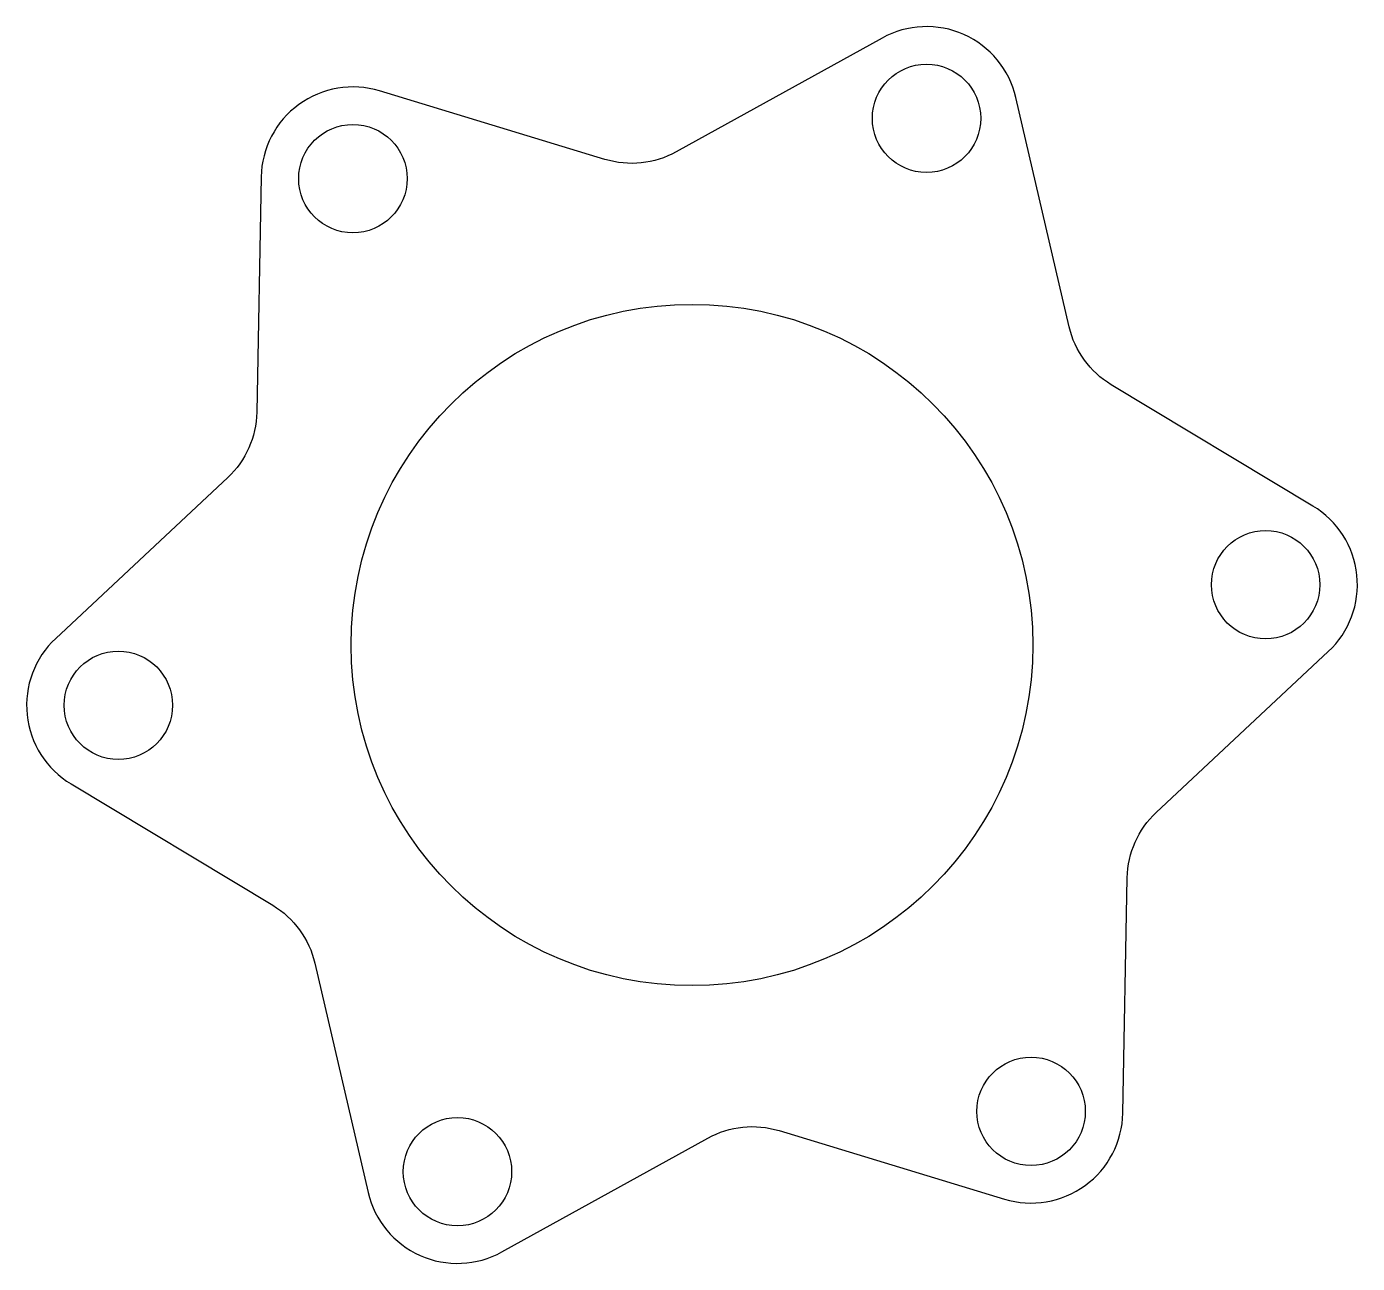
# Model space of a CAD drawing. Header units: inches. Extents: x -1 to 1, y -0.93 to 0.93.
import ezdxf

# ---------------------------------------------------------------- set-up
doc = ezdxf.new("R2010")
doc.units = ezdxf.units.IN
doc.layers.get('0').update_dxf_attribs({"linetype": 'CONTINUOUS'})

msp = doc.modelspace()

# ---------------------------------------------------------------- linework, layer by layer
msp.add_lwpolyline([(0.4864, 0.8225, 0.497805), (0.2855, 0.9119), (-0.024, 0.7408, -0.202804), (-0.1307, 0.7296), (-0.4691, 0.8325, 0.497805), (-0.647, 0.7032), (-0.6535, 0.3496, -0.202804), (-0.6972, 0.2516), (-0.9555, 0.01, 0.497805), (-0.9325, -0.2087), (-0.6296, -0.3911, -0.202804), (-0.5664, -0.478), (-0.4864, -0.8225, 0.497805), (-0.2855, -0.9119), (0.024, -0.7408, -0.202804), (0.1307, -0.7296), (0.4691, -0.8325, 0.497805), (0.647, -0.7032), (0.6535, -0.3496, -0.202804), (0.6972, -0.2516), (0.9555, -0.01, 0.497805), (0.9325, 0.2087), (0.6296, 0.3911, -0.202804), (0.5664, 0.478)], format="xyb", close=True)
for centre, radius in [((0.3522, 0.7913), 0.0814), ((-0.5092, 0.7007), 0.0814), ((0, 0), 0.5118), ((0.8614, 0.0906), 0.0814), ((-0.8614, -0.0906), 0.0814), ((0.5092, -0.7007), 0.0814), ((-0.3522, -0.7913), 0.0814)]:
    msp.add_circle(centre, radius)

doc.saveas('drawing.dxf')
